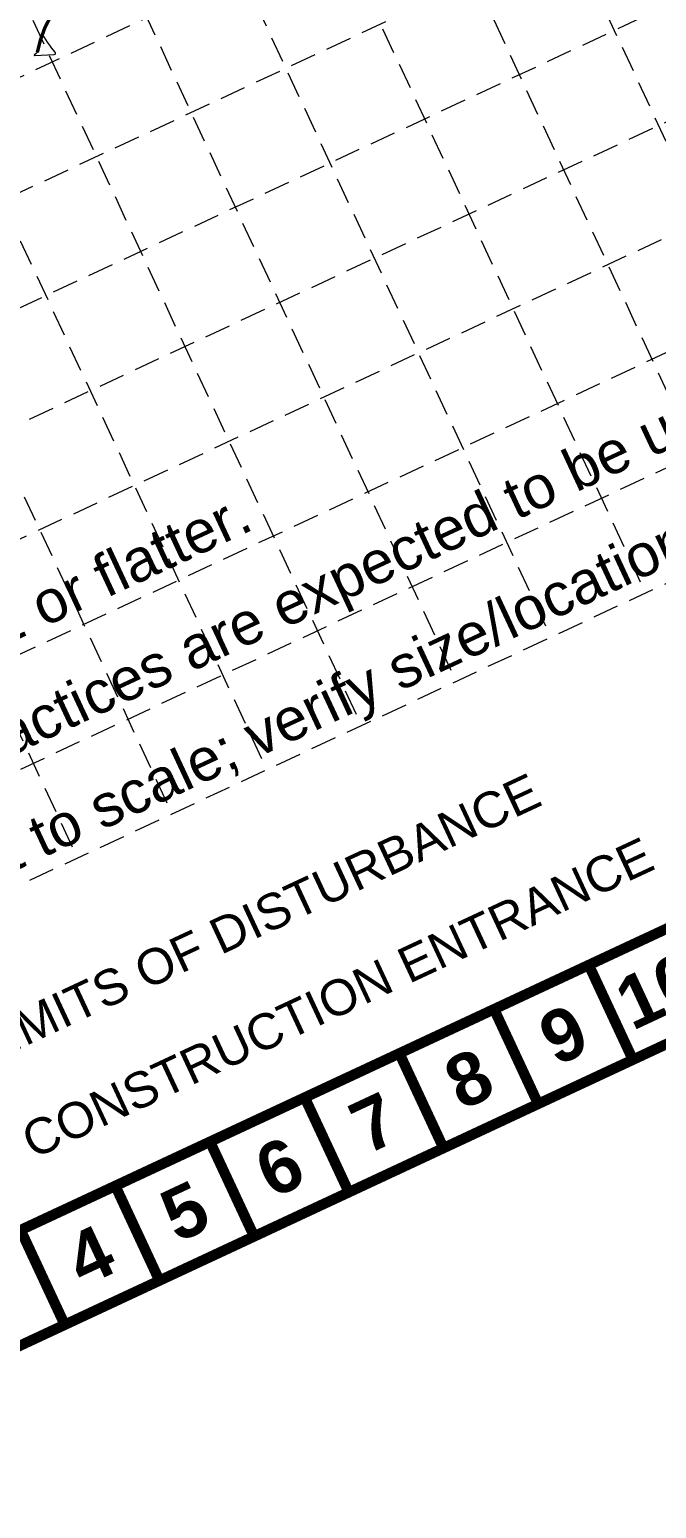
# Model space of a CAD drawing. Extents: x 2498567 to 2501210, y 7092229 to 7094464.
# Drawn here: x 2499280.3 to 2499491.7, y 7092229.4 to 7092727.8 of the extents above; entities that cross this region are included whole.
import ezdxf
from ezdxf.enums import TextEntityAlignment as Align

# ---------------------------------------------------------------- set-up
doc = ezdxf.new("R2010")
doc.units = 0
doc.header["$MEASUREMENT"] = 0
doc.linetypes.add('DGN Style 5', pattern=[531.948115, 227.977763, -303.970351])
doc.linetypes.add('HIDDEN', pattern=[0.375, 0.25, -0.125])
doc.layers.add('2', color=7, linetype='Continuous', lineweight=0)
doc.layers.add('Level 35', color=254, linetype='Continuous', lineweight=0)
for name, color, linetype in [('BASE', 7, 'Continuous'), ('GRID', 254, 'HIDDEN'), ('LEGEND', 7, 'Continuous')]:
    doc.layers.add(name, color=color, linetype=linetype)
doc.styles.add("L200'", font='ARIAL.TTF', dxfattribs={"height": 0.001969})
doc.styles.get("Standard").update_dxf_attribs({"font": 'ARIALBD.TTF'})

msp = doc.modelspace()

# ---------------------------------------------------------------- linework, layer by layer
at = {"layer": '2', "color": 7, "linetype": 'Continuous', "lineweight": 0, "flags": 128}
for points in [[(2499303.48, 7092771.28), (2499305.05, 7092768.01), (2499297.18, 7092764.37), (2499304.04, 7092749.94), (2499304.23, 7092748.96), (2499304, 7092748.47), (2499303.28, 7092747.93), (2499296.89, 7092743.44), (2499293.01, 7092740.07), (2499290.07, 7092736.77), (2499287.24, 7092732.76), (2499285.19, 7092728.67), (2499283.61, 7092724.3), (2499282.53, 7092720.35)], [(2499303.84, 7092771.45), (2499305.59, 7092767.82), (2499297.71, 7092764.17), (2499304.43, 7092750.06), (2499304.65, 7092748.91), (2499304.32, 7092748.21), (2499303.51, 7092747.61), (2499297.13, 7092743.13), (2499293.29, 7092739.79), (2499290.38, 7092736.52), (2499287.58, 7092732.55), (2499285.56, 7092728.51), (2499283.99, 7092724.18), (2499282.92, 7092720.24)], [(2499304.11, 7092771.58), (2499305.99, 7092767.67), (2499298.11, 7092764.03), (2499304.71, 7092750.16), (2499304.96, 7092748.87), (2499304.56, 7092748.01), (2499303.69, 7092747.37), (2499297.32, 7092742.89), (2499293.5, 7092739.57), (2499290.62, 7092736.33), (2499287.84, 7092732.4), (2499285.84, 7092728.4), (2499284.28, 7092724.09), (2499283.21, 7092720.16)]]:
    msp.add_lwpolyline(points, dxfattribs=at)
at = {"layer": 'BASE', "const_width": 3.52}
for points in [[(2499164.48, 7092231.79), (2501207.97, 7093184.62), (2500612.45, 7094461.8), (2498568.96, 7093508.97)], [(2499181.46, 7092278.57), (2501161.27, 7093201.64), (2500595.45, 7094415.02), (2498616.08, 7093492.14)]]:
    msp.add_lwpolyline(points, close=True, dxfattribs=at)
for points in [[(2499483.78, 7092380.67), (2499468.89, 7092412.6)], [(2499451.85, 7092365.78), (2499436.96, 7092397.71)], [(2499419.92, 7092350.89), (2499405.03, 7092382.82)], [(2499387.99, 7092336.01), (2499373.1, 7092367.94)], [(2499356.06, 7092321.12), (2499341.17, 7092353.05)], [(2499324.13, 7092306.23), (2499309.24, 7092338.16)], [(2499292.2, 7092291.34), (2499277.31, 7092323.27)]]:
    msp.add_lwpolyline(points, dxfattribs=at)
at = {"layer": 'GRID', "color": 252, "linetype": 'HIDDEN', "lineweight": 0, "ltscale": 35}
for p, q in [((2499030.86, 7093685.47), (2499552.01, 7092567.8)), ((2498998.68, 7093670.84), (2499519.97, 7092552.86)), ((2498966.75, 7093655.95), (2499488.04, 7092537.97)), ((2498934.82, 7093641.06), (2499456.11, 7092523.09)), ((2498902.89, 7093626.17), (2499424.18, 7092508.2)), ((2498870.96, 7093611.29), (2499392.25, 7092493.31)), ((2498839.03, 7093596.4), (2499360.32, 7092478.42)), ((2498807.11, 7093581.51), (2499328.39, 7092463.53)), ((2498775.18, 7093566.62), (2499296.46, 7092448.65)), ((2499032.64, 7092597.9), (2501012.27, 7093520.96)), ((2499047.53, 7092565.97), (2501027.16, 7093489.03)), ((2499062.42, 7092534.04), (2501042.05, 7093457.1)), ((2499078.09, 7092502.31), (2501057.72, 7093425.37)), ((2499092.98, 7092470.38), (2501072.6, 7093393.44)), ((2499107.86, 7092438.45), (2501087.49, 7093361.51)), ((2499122.75, 7092406.52), (2501102.38, 7093329.58)), ((2499137.64, 7092374.59), (2501117.27, 7093297.65))]:
    msp.add_line(p, q, dxfattribs=at)
at = {"layer": 'Level 35', "color": 35, "linetype": 'DGN Style 5', "lineweight": 0, "flags": 128}
msp.add_lwpolyline([(2499288.92, 7092720.21), (2499287.76, 7092721.75), (2499287.42, 7092722.21), (2499287.08, 7092722.68), (2499286.75, 7092723.15), (2499286.43, 7092723.62), (2499285.24, 7092725.39), (2499285.08, 7092725.56), (2499284.95, 7092725.61), (2499284.82, 7092725.53), (2499284.71, 7092725.33), (2499284.35, 7092724.41), (2499284.29, 7092724.25), (2499284.24, 7092724.1), (2499284.19, 7092723.95), (2499284.14, 7092723.79), (2499283.98, 7092723.28), (2499283.95, 7092723.17), (2499283.92, 7092723.06), (2499283.88, 7092722.95), (2499283.85, 7092722.84), (2499283.21, 7092720.72), (2499283.11, 7092720.47), (2499282.98, 7092720.25), (2499282.83, 7092720.04), (2499282.63, 7092719.86), (2499281.96, 7092719.29), (2499281.85, 7092719.19), (2499281.83, 7092719.12), (2499281.9, 7092719.08), (2499282.04, 7092719.07), (2499288.59, 7092719.49), (2499288.92, 7092719.56), (2499289.08, 7092719.7), (2499289.08, 7092719.91), (2499288.92, 7092720.21)], dxfattribs=at)

# ---------------------------------------------------------------- texts
at = {"layer": 'BASE', "color": 7, "style": "L200'"}
for s, p in [('BMPs are not to scale; verify size/location/quantity in the field prior to installation.', (2499169.98, 7092395.12)), ('Stabilization practices are expected to be used at all disturbed areas.', (2499154.91, 7092427.4)), ('All slopes are 3:1 or flatter.', (2499141.37, 7092459.32))]:
    msp.add_text(s, height=14.2873, rotation=24.9986, dxfattribs=at).set_placement(p)
at = {"layer": 'BASE'}
for s, height, p in [('10', 17.615, (2499492.3, 7092404.08)), ('9', 17.61, (2499460.37, 7092389.19)), ('8', 17.61, (2499428.44, 7092374.3)), ('7', 17.61, (2499396.51, 7092359.42)), ('6', 17.61, (2499364.58, 7092344.53)), ('5', 17.61, (2499332.65, 7092329.64)), ('4', 17.61, (2499300.72, 7092314.75))]:
    msp.add_text(s, height=height, rotation=24.9986, dxfattribs=at).set_placement(p, align=Align.MIDDLE_CENTER)
at = {"layer": 'LEGEND', "style": "L200'"}
for s, p in [('LIMITS OF DISTURBANCE', (2499266.21, 7092379.25)), ('CONSTRUCTION ENTRANCE', (2499281.5, 7092347.06))]:
    msp.add_text(s, height=12.0131, rotation=24.9986, dxfattribs=at).set_placement(p)

doc.saveas('drawing.dxf')
